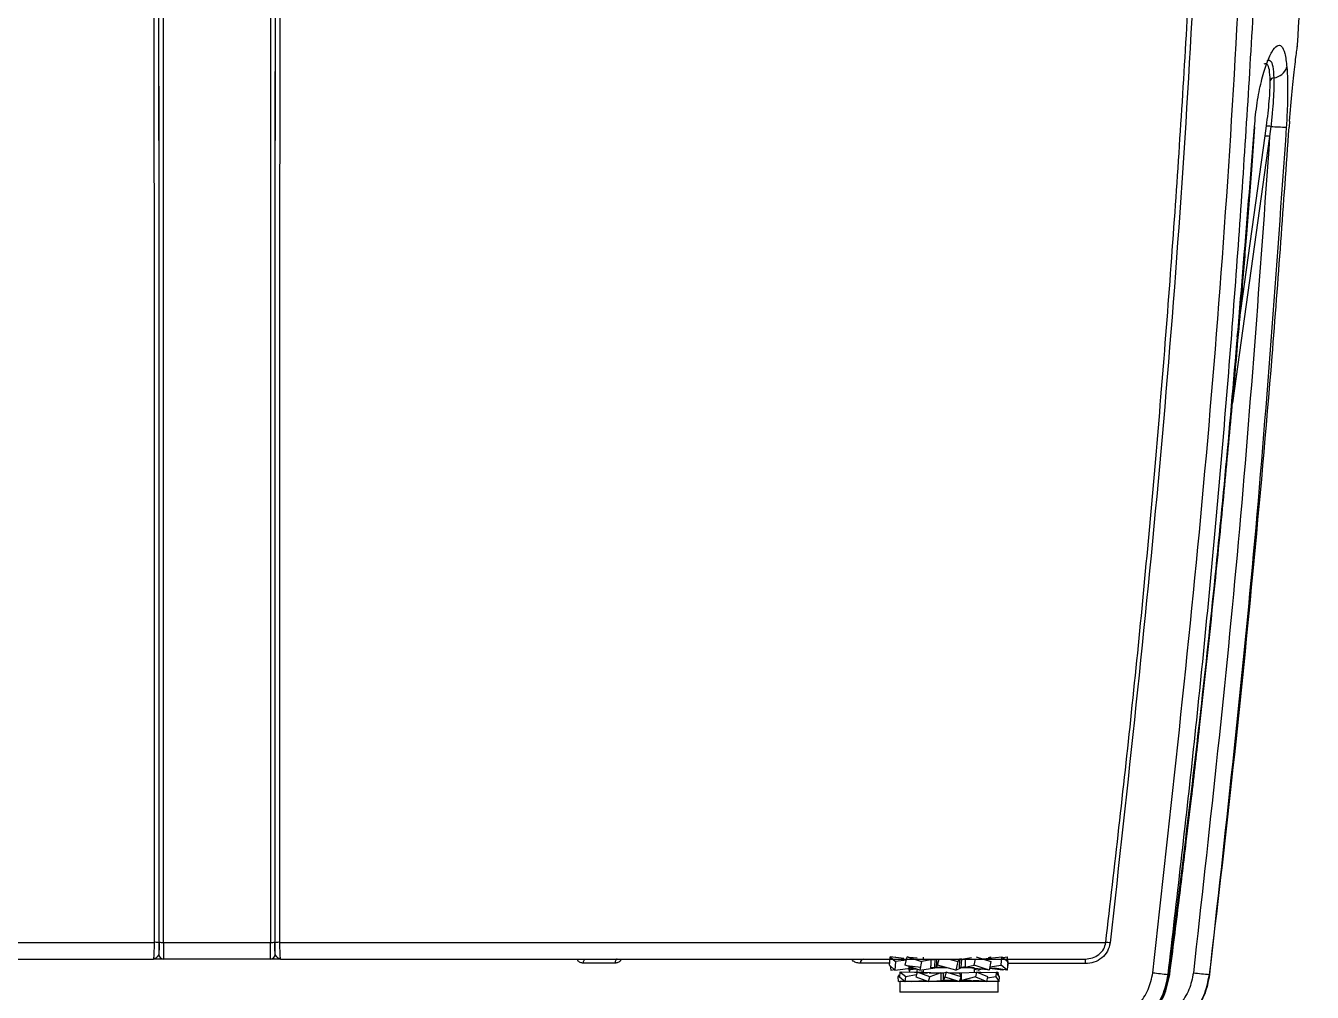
# Model space of a CAD drawing. Extents: x 17.1 to 113.1, y 3.8 to 84.5.
# Drawn here: x 53.663 to 57.763, y 7.192 to 10.272 of the extents above; entities that cross this region are included whole.
import ezdxf

# ---------------------------------------------------------------- set-up
doc = ezdxf.new("R2010")
doc.units = 0
doc.header["$MEASUREMENT"] = 0
doc.layers.add('OBJECT', color=7, linetype='CONTINUOUS')

msp = doc.modelspace()

# ---------------------------------------------------------------- linework, layer by layer
at = {"layer": 'OBJECT'}
for p, q in [((57.6899, 9.9676), (57.6887, 9.9489)), ((57.5689, 9.8273), (57.5781, 9.9501)), ((57.5707, 9.8269), (57.5799, 9.9496)), ((57.6121, 9.921), (57.6166, 9.953)), ((57.6305, 9.9512), (57.6266, 9.9192)), ((57.6266, 9.9192), (57.5083, 9.07)), ((57.523, 9.2807), (57.6121, 9.921)), ((51.4432, 7.3506), (54.0728, 7.3506)), ((54.1019, 7.3506), (54.4425, 7.3506)), ((54.4716, 7.3506), (57.1047, 7.3506)), ((54.0732, 7.2992), (54.07, 7.2976)), ((54.07, 7.2976), (54.0707, 7.299)), ((54.0865, 7.3126), (54.0867, 7.3126)), ((54.4578, 7.3126), (54.4579, 7.3126)), ((54.4744, 7.2976), (54.4712, 7.2992)), ((54.4738, 7.299), (54.4744, 7.2976)), ((56.4157, 7.2779), (56.4178, 7.3049)), ((56.4178, 7.3049), (56.4347, 7.2894)), ((56.4607, 7.299), (56.4178, 7.3049)), ((56.4357, 7.3049), (56.4332, 7.3028)), ((56.4655, 7.2779), (56.4713, 7.3049)), ((56.4713, 7.3049), (56.5175, 7.2894)), ((56.4785, 7.3028), (56.4713, 7.3049)), ((56.5035, 7.3001), (56.4785, 7.3028)), ((56.5226, 7.3036), (56.5226, 7.2982)), ((56.6448, 7.2976), (56.6761, 7.3025)), ((56.6911, 7.3049), (56.7386, 7.2894)), ((56.713, 7.2977), (56.7735, 7.3049)), ((56.7307, 7.3028), (56.7379, 7.3049)), ((56.7388, 7.3008), (56.7379, 7.3049)), ((56.7711, 7.2779), (56.7735, 7.3049)), ((56.7735, 7.3049), (56.7925, 7.2894)), ((56.7761, 7.3028), (56.7914, 7.3049)), ((56.7935, 7.2779), (56.7914, 7.3049)), ((54.1017, 7.2976), (54.1015, 7.2976)), ((54.4428, 7.2976), (54.1017, 7.2976)), ((54.4429, 7.2976), (54.4428, 7.2976)), ((55.5403, 7.2844), (55.4398, 7.2844)), ((56.4172, 7.2844), (56.3214, 7.2844)), ((56.4326, 7.2623), (56.4157, 7.2779)), ((56.4179, 7.2758), (56.4191, 7.2623)), ((56.4191, 7.2623), (56.4308, 7.264)), ((56.4347, 7.2894), (56.4326, 7.2623)), ((56.4326, 7.2623), (56.4911, 7.2693)), ((56.469, 7.2941), (56.4347, 7.2894)), ((56.5117, 7.2623), (56.4655, 7.2779)), ((56.5156, 7.271), (56.4705, 7.2763)), ((56.4754, 7.2674), (56.4765, 7.2623)), ((56.4765, 7.2623), (56.4944, 7.2682)), ((56.4785, 7.2696), (56.4784, 7.2735)), ((56.4795, 7.2552), (56.481, 7.267)), ((56.4821, 7.2642), (56.5003, 7.2662)), ((56.5034, 7.2665), (56.5023, 7.2583)), ((56.5175, 7.2894), (56.5117, 7.2623)), ((56.5117, 7.2623), (56.5596, 7.2696)), ((56.5478, 7.2953), (56.5175, 7.2894)), ((56.5226, 7.264), (56.5226, 7.2547)), ((56.5599, 7.2969), (56.5582, 7.2703)), ((56.5639, 7.2719), (56.5684, 7.2779)), ((56.5661, 7.2703), (56.566, 7.2696)), ((56.5992, 7.2696), (56.566, 7.2696)), ((56.5684, 7.2779), (56.5737, 7.2976)), ((56.6264, 7.2623), (56.5684, 7.2779)), ((56.6058, 7.2968), (56.6336, 7.2894)), ((56.6336, 7.2894), (56.6264, 7.2623)), ((56.6264, 7.2623), (56.6422, 7.2696)), ((56.6398, 7.2953), (56.6336, 7.2894)), ((56.6442, 7.2703), (56.646, 7.2969)), ((56.651, 7.2703), (56.651, 7.2696)), ((56.6847, 7.2696), (56.651, 7.2696)), ((56.6561, 7.2719), (56.6852, 7.2779)), ((56.6775, 7.2696), (56.6868, 7.2686)), ((56.6852, 7.2779), (56.6895, 7.2976)), ((56.7327, 7.2623), (56.6852, 7.2779)), ((56.6866, 7.2558), (56.6866, 7.2696)), ((56.6975, 7.2623), (56.6866, 7.264)), ((56.6868, 7.2686), (56.7271, 7.2642)), ((56.6975, 7.2623), (56.7148, 7.2682)), ((56.7163, 7.2967), (56.7163, 7.2969)), ((56.7327, 7.2623), (56.7271, 7.2642)), ((56.7386, 7.2894), (56.7327, 7.2623)), ((56.7766, 7.2623), (56.7338, 7.2674)), ((56.7342, 7.2691), (56.7497, 7.268)), ((56.735, 7.2728), (56.7711, 7.2779)), ((56.7901, 7.2623), (56.7497, 7.268)), ((56.7901, 7.2623), (56.7711, 7.2779)), ((56.7766, 7.2623), (56.7784, 7.264)), ((56.7925, 7.2894), (56.7901, 7.2623)), ((56.7913, 7.2758), (56.7935, 7.2779)), ((56.7914, 7.2776), (56.7935, 7.2779)), ((57.0392, 7.2828), (56.7931, 7.2828)), ((56.4429, 7.2404), (56.4476, 7.2471)), ((56.4469, 7.2412), (56.4429, 7.2404)), ((56.444, 7.2256), (56.4429, 7.2404)), ((56.444, 7.2256), (56.464, 7.2265)), ((56.4487, 7.256), (56.4469, 7.2412)), ((56.4469, 7.2412), (56.4651, 7.2256)), ((56.4481, 7.2256), (56.4481, 7.1916)), ((56.7611, 7.2256), (56.4481, 7.2256)), ((56.467, 7.2404), (56.4487, 7.256)), ((56.4947, 7.2543), (56.4487, 7.256)), ((56.4537, 7.2559), (56.4539, 7.256)), ((56.5027, 7.2544), (56.4539, 7.256)), ((56.4651, 7.2256), (56.467, 7.2404)), ((56.4651, 7.2256), (56.5312, 7.2287)), ((56.5007, 7.2474), (56.467, 7.2404)), ((56.4842, 7.2256), (56.484, 7.2265)), ((56.4842, 7.2256), (56.5194, 7.2281)), ((56.5026, 7.2541), (56.4947, 7.2543)), ((56.5031, 7.256), (56.499, 7.2412)), ((56.499, 7.2412), (56.5395, 7.2256)), ((56.5437, 7.2404), (56.5031, 7.256)), ((56.525, 7.2545), (56.5031, 7.256)), ((56.5109, 7.2537), (56.5116, 7.2537)), ((56.5126, 7.2277), (56.5226, 7.228)), ((56.5129, 7.2537), (56.5363, 7.2537)), ((56.5147, 7.2552), (56.5166, 7.256)), ((56.5226, 7.2558), (56.5166, 7.256)), ((56.5226, 7.2283), (56.5226, 7.2256)), ((56.5472, 7.2538), (56.525, 7.2545)), ((56.5308, 7.2289), (56.5308, 7.2287)), ((56.5395, 7.2256), (56.5437, 7.2404)), ((56.5395, 7.2256), (56.5791, 7.2287)), ((56.5418, 7.2537), (56.587, 7.2537)), ((56.5789, 7.2536), (56.5437, 7.2404)), ((56.5789, 7.2287), (56.6269, 7.2287)), ((56.587, 7.2537), (56.5963, 7.256)), ((56.5914, 7.2412), (56.587, 7.2288)), ((56.5963, 7.256), (56.5914, 7.2412)), ((56.5914, 7.2412), (56.6388, 7.2256)), ((56.6437, 7.2404), (56.5963, 7.256)), ((56.6034, 7.2537), (56.6445, 7.2537)), ((56.627, 7.2287), (56.6317, 7.2279)), ((56.6368, 7.2536), (56.6437, 7.2404)), ((56.6388, 7.2256), (56.6437, 7.2404)), ((56.6398, 7.2287), (56.6762, 7.2287)), ((56.6443, 7.2537), (56.6926, 7.256)), ((56.6889, 7.2412), (56.6445, 7.2288)), ((56.6725, 7.2286), (56.6966, 7.2277)), ((56.6824, 7.2287), (56.6981, 7.2287)), ((56.6866, 7.2256), (56.6866, 7.2287)), ((56.6926, 7.256), (56.6889, 7.2412)), ((56.6889, 7.2412), (56.725, 7.2256)), ((56.7287, 7.2404), (56.6926, 7.256)), ((56.6945, 7.2552), (56.7061, 7.256)), ((56.6956, 7.2287), (56.7003, 7.2286)), ((56.725, 7.2256), (56.6966, 7.2277)), ((56.6972, 7.2541), (56.7554, 7.256)), ((56.7061, 7.256), (56.7065, 7.2544)), ((56.725, 7.2256), (56.7287, 7.2404)), ((56.7441, 7.2256), (56.7252, 7.2265)), ((56.7652, 7.2256), (56.7254, 7.2274)), ((56.7542, 7.2412), (56.7277, 7.2363)), ((56.7452, 7.2265), (56.7441, 7.2256)), ((56.7554, 7.256), (56.7542, 7.2412)), ((56.7542, 7.2412), (56.7652, 7.2256)), ((56.7663, 7.2404), (56.7554, 7.256)), ((56.7555, 7.2559), (56.7605, 7.256)), ((56.7605, 7.256), (56.7616, 7.2471)), ((56.7611, 7.1916), (56.7611, 7.2256)), ((56.7652, 7.2256), (56.7663, 7.2404)), ((57.3031, 7.2484), (57.3061, 7.2484)), ((57.4354, 7.2484), (57.4346, 7.2484)), ((56.7611, 7.1916), (56.4481, 7.1916))]:
    msp.add_line(p, q, dxfattribs=at)
at = {"layer": 'OBJECT', "flags": 128}
for points in [[(57.6899, 9.9676), (57.6898, 9.9668), (57.6897, 9.9667)], [(57.5781, 9.9501), (57.5798, 9.9498), (57.5799, 9.9496)], [(57.6885, 9.9487), (57.6886, 9.9487), (57.6887, 9.9489)], [(57.5689, 9.8273), (57.5706, 9.827), (57.5707, 9.8269)], [(55.4398, 7.2844), (55.44, 7.2871), (55.4405, 7.2896), (55.4412, 7.2919), (55.4421, 7.2939), (55.4432, 7.2955), (55.4443, 7.2966), (55.4456, 7.2974), (55.4469, 7.2976)], [(55.548, 7.2976), (55.5466, 7.2974), (55.5453, 7.2966), (55.544, 7.2955), (55.5428, 7.2939), (55.5419, 7.2919), (55.5411, 7.2896), (55.5406, 7.2871), (55.5403, 7.2844)], [(56.5789, 7.2536), (56.5789, 7.2474), (56.5789, 7.2411), (56.5789, 7.2287)], [(56.587, 7.2288), (56.587, 7.235), (56.587, 7.2413), (56.587, 7.2537)], [(56.6445, 7.2288), (56.6445, 7.235), (56.6445, 7.2413), (56.6445, 7.2537)], [(57.3061, 7.2484), (57.3083, 7.2479), (57.3083, 7.2478)], [(57.4354, 7.2484), (57.4353, 7.2483), (57.4351, 7.2483)]]:
    msp.add_lwpolyline(points, dxfattribs=at)
at = {"layer": 'OBJECT'}
for centre, radius, start, end in [((7.1462, 13.2376), 50.66, 356.57471, 357.62076), ((57.635, 10.1547), 0.0486, 275.9552, 343.2355), ((57.6411, 10.0927), 0.0137, 94.3558, 158.4822), ((57.5758, 9.579), 0.3762, 81.632, 83.7724), ((57.7008, 10.8971), 0.9485, 265.7521, 268.7342), ((57.5793, 9.6013), 0.3214, 81.5371, 84.138), ((54.076, 7.318), 0.0328, 70.6204, 95.4957), ((54.0987, 7.3837), 0.0333, 250.746, 275.5288), ((54.4458, 7.3837), 0.0333, 264.4712, 289.254), ((54.4685, 7.318), 0.0328, 84.5043, 109.3796), ((57.0494, 6.7893), 0.564, 82.9657, 84.3734), ((54.1015, 7.3126), 0.015, 180.1366, 269.9883), ((54.1017, 7.3126), 0.015, 180.1364, 269.9884), ((54.4428, 7.3126), 0.015, 270.0116, 359.8636), ((54.4429, 7.3126), 0.015, 270.0117, 359.8634), ((56.335, 7.284), 0.0136, 94.6017, 178.2927), ((57.2501, 7.2865), 0.2109, 176.9762, 180.9937), ((57.4866, 9.1117), 1.8723, 262.871, 264.3733), ((57.5169, 8.2889), 1.0437, 262.6654, 265.4775)]:
    msp.add_arc(centre, radius, start, end, dxfattribs=at)
for points, knots in [([(54.0728, 7.3506), (54.0729, 7.5832), (54.0731, 8.0561), (54.0731, 8.7786), (54.0728, 9.5256), (54.0721, 10.275), (54.0713, 11.0202), (54.0702, 11.7368), (54.0692, 12.2104), (54.0687, 12.4391)], [0, 0, 0, 0, 0.137615, 0.279872, 0.42677, 0.578311, 0.72145, 0.865533, 1, 1, 1, 1]), ([(54.0827, 12.4343), (54.0832, 12.2102), (54.0848, 11.4943), (54.0863, 10.2876), (54.0873, 8.8156), (54.087, 7.8378), (54.0868, 7.3489)], [0, 0, 0, 0, 0.131845, 0.421274, 0.710667, 1, 1, 1, 1]), ([(54.0877, 7.3524), (54.0879, 7.7874), (54.0882, 8.6574), (54.0875, 9.9667), (54.0861, 11.2257), (54.0844, 12.0486), (54.0837, 12.4339)], [0, 0, 0, 0, 0.257671, 0.51538, 0.773064, 1, 1, 1, 1]), ([(54.4608, 12.4354), (54.46, 12.0496), (54.4584, 11.2262), (54.457, 9.9667), (54.4563, 8.6574), (54.4566, 7.7874), (54.4567, 7.3524)], [0, 0, 0, 0, 0.227164, 0.484774, 0.742404, 1, 1, 1, 1]), ([(54.4576, 7.3489), (54.4575, 7.8379), (54.4571, 8.8158), (54.4582, 10.2879), (54.4597, 11.495), (54.4613, 12.2113), (54.4618, 12.4358)], [0, 0, 0, 0, 0.289276, 0.578616, 0.867921, 1, 1, 1, 1]), ([(54.4757, 12.4412), (54.4757, 12.423), (54.475, 12.1233), (54.474, 11.5443), (54.4728, 10.6969), (54.4719, 9.8431), (54.4714, 8.9915), (54.4713, 8.1599), (54.4715, 7.617), (54.4716, 7.3506)], [0, 0, 0, 0, 0.010682, 0.176176, 0.340439, 0.509206, 0.67886, 0.842458, 1, 1, 1, 1]), ([(57.1047, 7.3506), (57.1328, 7.5946), (57.1901, 8.0914), (57.2622, 8.8516), (57.3232, 9.6183), (57.3713, 10.386), (57.4079, 11.1487), (57.4219, 11.6607), (57.429, 11.9184)], [0, 0, 0, 0, 0.160827, 0.327495, 0.500007, 0.664527, 0.83119, 1, 1, 1, 1]), ([(57.4429, 11.9182), (57.4265, 11.4093), (57.3935, 10.3911), (57.2854, 8.867), (57.1741, 7.8548), (57.1185, 7.3491)], [0, 0, 0, 0, 0.3333562, 0.6669607, 1, 1, 1, 1]), ([(57.2543, 7.2539), (57.3116, 7.7702), (57.4264, 8.8035), (57.5379, 10.3594), (57.5719, 11.3988), (57.5889, 11.9183)], [0, 0, 0, 0, 0.333112, 0.666662, 1, 1, 1, 1]), ([(57.3031, 7.2484), (57.331, 7.4876), (57.3877, 7.9743), (57.4599, 8.7181), (57.5215, 9.468), (57.5709, 10.2187), (57.6094, 10.9651), (57.6252, 11.4663), (57.6332, 11.7184)], [0, 0, 0, 0, 0.1611428, 0.3277987, 0.4999716, 0.6645325, 0.8312073, 1, 1, 1, 1]), ([(54.1019, 7.3506), (54.102, 7.5885), (54.1022, 8.0724), (54.1022, 8.812), (54.1019, 9.567), (54.1013, 10.3231), (54.1006, 10.9422), (54.1, 11.3079), (54.0998, 11.4259)], [0, 0, 0, 0, 0.175659, 0.357361, 0.545105, 0.731477, 0.913331, 1, 1, 1, 1]), ([(54.4446, 11.4065), (54.4443, 11.2122), (54.4436, 10.7302), (54.4428, 9.9467), (54.4423, 9.0673), (54.4422, 8.1969), (54.4424, 7.629), (54.4425, 7.3506)], [0, 0, 0, 0, 0.14335, 0.355591, 0.578663, 0.793465, 1, 1, 1, 1]), ([(57.5781, 9.9501), (57.5807, 9.9759), (57.5858, 10.0274), (57.5999, 10.0963), (57.6165, 10.1523), (57.6342, 10.1915), (57.6509, 10.2114), (57.6651, 10.2098), (57.6759, 10.1877), (57.6797, 10.1563), (57.6816, 10.1406)], [0, 0, 0, 0, 0.125399, 0.250033, 0.374938, 0.500007, 0.625107, 0.75017, 0.875155, 1, 1, 1, 1]), ([(57.6899, 9.9676), (57.6926, 10.0004), (57.6979, 10.066), (57.707, 10.1455), (57.7142, 10.2003), (57.7152, 10.2073), (57.7157, 10.2108)], [0, 0, 0, 0, 0.250566, 0.500351, 0.750175, 1, 1, 1, 1]), ([(57.7147, 10.2033), (57.7147, 10.2034), (57.7154, 10.2059), (57.7156, 10.2084), (57.7157, 10.2108)], [0, 0, 0, 0, 0.057009, 1, 1, 1, 1]), ([(57.6284, 10.0977), (57.6278, 10.1099), (57.6266, 10.1342), (57.6196, 10.1524), (57.612, 10.1507), (57.6082, 10.1499)], [0, 0, 0, 0, 0.3333742, 0.6666616, 1, 1, 1, 1]), ([(57.6193, 10.1617), (57.6226, 10.1623), (57.63, 10.1638), (57.6374, 10.1451), (57.6392, 10.1193), (57.6401, 10.1063)], [0, 0, 0, 0, 0.296047, 0.647644, 1, 1, 1, 1]), ([(57.6816, 10.1406), (57.6824, 10.1277), (57.6841, 10.1019), (57.6842, 10.0543), (57.6829, 10.0029), (57.6809, 9.9669), (57.6798, 9.9489)], [0, 0, 0, 0, 0.251427, 0.50031, 0.75055, 1, 1, 1, 1]), ([(57.6166, 9.953), (57.6184, 9.9665), (57.6219, 9.9934), (57.6257, 10.032), (57.6282, 10.068), (57.6283, 10.0878), (57.6284, 10.0977)], [0, 0, 0, 0, 0.249686, 0.500038, 0.748854, 1, 1, 1, 1]), ([(57.6401, 10.1063), (57.6402, 10.0957), (57.6405, 10.0747), (57.6386, 10.0361), (57.6354, 9.9947), (57.6322, 9.9657), (57.6305, 9.9512)], [0, 0, 0, 0, 0.2510338, 0.4998421, 0.7502371, 1, 1, 1, 1]), ([(57.6798, 9.9489), (57.6478, 9.4949), (57.5843, 8.5931), (57.4843, 7.6946), (57.4346, 7.2484)], [0, 0, 0, 0, 0.50338, 1, 1, 1, 1]), ([(57.4354, 7.2484), (57.4596, 7.4546), (57.5095, 7.8792), (57.5758, 8.5356), (57.6378, 9.2295), (57.6714, 9.705), (57.6887, 9.9489)], [0, 0, 0, 0, 0.22962, 0.472827, 0.72962, 1, 1, 1, 1]), ([(57.6266, 9.9192), (57.595, 9.4742), (57.5318, 8.5841), (57.433, 7.6972), (57.3836, 7.2537)], [0, 0, 0, 0, 0.499931, 1, 1, 1, 1]), ([(57.3061, 7.2484), (57.3397, 7.5186), (57.4088, 8.0746), (57.4973, 8.9343), (57.5446, 9.5244), (57.5689, 9.8273)], [0, 0, 0, 0, 0.315, 0.648332, 1, 1, 1, 1]), ([(57.3083, 7.2478), (57.3184, 7.3264), (57.3364, 7.4675), (57.3593, 7.6549), (57.3767, 7.8009), (57.3907, 7.9223), (57.4167, 8.1506), (57.4477, 8.4396), (57.4817, 8.7811), (57.502, 8.9988), (57.5163, 9.1588), (57.5269, 9.2795), (57.5398, 9.4328), (57.5549, 9.6189), (57.5651, 9.7539), (57.5707, 9.8269)], [0, 0, 0, 0, 0.091692, 0.164516, 0.21848, 0.261782, 0.305976, 0.484374, 0.598107, 0.703048, 0.737316, 0.783986, 0.843321, 0.915325, 1, 1, 1, 1]), ([(54.0707, 7.299), (54.0708, 7.3001), (54.0713, 7.3028), (54.0721, 7.3126), (54.0726, 7.3294), (54.0728, 7.3437), (54.0728, 7.3506)], [0, 0, 0, 0, 0.1567066, 0.4132599, 0.7142997, 1, 1, 1, 1]), ([(54.0868, 7.3489), (54.0868, 7.3424), (54.0868, 7.3293), (54.0866, 7.3182), (54.0865, 7.3126)], [0, 0, 0, 0, 0.498255, 1, 1, 1, 1]), ([(54.0877, 7.3524), (54.0877, 7.347), (54.0877, 7.3363), (54.0874, 7.3233), (54.0871, 7.3143), (54.0868, 7.3132), (54.0867, 7.3126)], [0, 0, 0, 0, 0.2504251, 0.5000441, 0.749984, 1, 1, 1, 1]), ([(54.1019, 7.3506), (54.1019, 7.3437), (54.1019, 7.3294), (54.1019, 7.3126), (54.1018, 7.3031), (54.1017, 7.2984), (54.1017, 7.2979), (54.1017, 7.2976)], [0, 0, 0, 0, 0.242989, 0.499425, 0.715907, 0.849596, 1, 1, 1, 1]), ([(54.4428, 7.2976), (54.4428, 7.2979), (54.4427, 7.2984), (54.4427, 7.3031), (54.4426, 7.3126), (54.4425, 7.3294), (54.4425, 7.3437), (54.4425, 7.3506)], [0, 0, 0, 0, 0.150459, 0.284203, 0.500792, 0.757103, 1, 1, 1, 1]), ([(54.4578, 7.3126), (54.4576, 7.3132), (54.4574, 7.3143), (54.457, 7.3233), (54.4568, 7.3363), (54.4567, 7.347), (54.4567, 7.3524)], [0, 0, 0, 0, 0.2505042, 0.50008, 0.7500058, 1, 1, 1, 1]), ([(54.4579, 7.3126), (54.4578, 7.3181), (54.4577, 7.3293), (54.4576, 7.3424), (54.4576, 7.3489)], [0, 0, 0, 0, 0.498583, 1, 1, 1, 1]), ([(54.4716, 7.3506), (54.4717, 7.3437), (54.4718, 7.3294), (54.4724, 7.3126), (54.4731, 7.3028), (54.4736, 7.3001), (54.4738, 7.299)], [0, 0, 0, 0, 0.285732, 0.58684, 0.843317, 1, 1, 1, 1]), ([(57.1185, 7.3491), (57.1163, 7.3399), (57.1118, 7.3214), (57.0925, 7.2998), (57.0675, 7.2855), (57.0486, 7.2837), (57.0392, 7.2828)], [0, 0, 0, 0, 0.249711, 0.499494, 0.749374, 1, 1, 1, 1]), ([(57.0394, 7.2976), (57.0471, 7.2983), (57.0624, 7.2997), (57.0832, 7.311), (57.0993, 7.3284), (57.103, 7.3434), (57.1047, 7.3506)], [0, 0, 0, 0, 0.2507602, 0.5007351, 0.7604517, 1, 1, 1, 1]), ([(54.0865, 7.3126), (54.085, 7.309), (54.082, 7.3022), (54.076, 7.3002), (54.0732, 7.2992)], [0, 0, 0, 0, 0.533518, 1, 1, 1, 1]), ([(54.4712, 7.2992), (54.4684, 7.3002), (54.4624, 7.3022), (54.4595, 7.309), (54.4579, 7.3126)], [0, 0, 0, 0, 0.466878, 1, 1, 1, 1]), ([(51.5105, 7.2976), (51.5443, 7.2976), (51.6125, 7.2976), (51.745, 7.2976), (51.9006, 7.2976), (52.0808, 7.2976), (52.2836, 7.2976), (52.5061, 7.2976), (52.7455, 7.2976), (52.9986, 7.2976), (53.2609, 7.2976), (53.5289, 7.2976), (53.7986, 7.2976), (53.98, 7.2976), (54.07, 7.2976)], [0, 0, 0, 0, 0.080321, 0.16194, 0.244772, 0.329378, 0.414487, 0.5, 0.585518, 0.670628, 0.755228, 0.838065, 0.919682, 1, 1, 1, 1]), ([(54.1015, 7.2976), (54.1009, 7.2976), (54.0994, 7.2976), (54.0888, 7.2976), (54.0774, 7.2976), (54.07, 7.2976)], [0, 0, 0, 0, 0.23323, 0.49919, 1, 1, 1, 1]), ([(54.4744, 7.2976), (54.467, 7.2976), (54.4557, 7.2976), (54.445, 7.2976), (54.4436, 7.2976), (54.4429, 7.2976)], [0, 0, 0, 0, 0.5008141, 0.7666529, 1, 1, 1, 1]), ([(54.4744, 7.2976), (54.5648, 7.2976), (54.7471, 7.2976), (55.018, 7.2976), (55.2871, 7.2976), (55.5505, 7.2976), (55.8046, 7.2976), (56.0448, 7.2976), (56.2678, 7.2976), (56.4709, 7.2976), (56.6511, 7.2976), (56.8065, 7.2976), (56.9383, 7.2976), (57.0059, 7.2976), (57.0394, 7.2976)], [0, 0, 0, 0, 0.080292, 0.161895, 0.244722, 0.329339, 0.414466, 0.5, 0.585539, 0.670666, 0.755278, 0.83811, 0.919711, 1, 1, 1, 1]), ([(55.4398, 7.2844), (55.4364, 7.2849), (55.4298, 7.2858), (55.4225, 7.2911), (55.4202, 7.296), (55.4194, 7.2976)], [0, 0, 0, 0, 0.402364, 0.80444, 1, 1, 1, 1]), ([(55.5615, 7.2976), (55.5606, 7.296), (55.5578, 7.2912), (55.5501, 7.2859), (55.5436, 7.2849), (55.5403, 7.2844)], [0, 0, 0, 0, 0.195052, 0.596532, 1, 1, 1, 1]), ([(56.3214, 7.2844), (56.317, 7.2849), (56.3087, 7.2859), (56.2993, 7.2904), (56.2957, 7.2963), (56.2949, 7.2976)], [0, 0, 0, 0, 0.463253, 0.878216, 1, 1, 1, 1]), ([(56.4899, 7.2696), (56.4882, 7.2696), (56.4846, 7.2696), (56.4806, 7.2696), (56.4785, 7.2696)], [0, 0, 0, 0, 0.481855, 1, 1, 1, 1]), ([(56.5475, 7.2696), (56.5475, 7.27), (56.5475, 7.2729), (56.5476, 7.2784), (56.5477, 7.2862), (56.5478, 7.2917), (56.5478, 7.2948), (56.5478, 7.2953), (56.5478, 7.2953)], [0, 0, 0, 0, 0.041822, 0.342511, 0.643232, 0.943977, 0.999906, 1, 1, 1, 1]), ([(56.566, 7.2696), (56.5638, 7.2696), (56.5594, 7.2696), (56.5527, 7.2696), (56.5492, 7.2696), (56.5475, 7.2696)], [0, 0, 0, 0, 0.343433, 0.686882, 1, 1, 1, 1]), ([(56.5478, 7.2953), (56.5494, 7.2956), (56.5529, 7.2962), (56.5575, 7.2967), (56.5599, 7.2969)], [0, 0, 0, 0, 0.455707, 1, 1, 1, 1]), ([(56.5533, 7.297), (56.5544, 7.297), (56.5568, 7.297), (56.5588, 7.2969), (56.5599, 7.2969)], [0, 0, 0, 0, 0.436076, 1, 1, 1, 1]), ([(56.5639, 7.2719), (56.5635, 7.2716), (56.5626, 7.271), (56.5596, 7.2706), (56.5582, 7.2703)], [0, 0, 0, 0, 0.501807, 1, 1, 1, 1]), ([(56.5582, 7.2703), (56.5604, 7.2703), (56.5631, 7.2702), (56.5657, 7.2703), (56.5661, 7.2703)], [0, 0, 0, 0, 0.836421, 1, 1, 1, 1]), ([(56.5655, 7.2976), (56.5654, 7.2954), (56.5651, 7.2906), (56.5647, 7.2833), (56.5643, 7.277), (56.564, 7.2732), (56.5639, 7.2719), (56.5639, 7.2719)], [0, 0, 0, 0, 0.259793, 0.560516, 0.850791, 0.999909, 1, 1, 1, 1]), ([(56.5986, 7.2698), (56.5935, 7.27), (56.5824, 7.2703), (56.5717, 7.2703), (56.5661, 7.2703)], [0, 0, 0, 0, 0.469631, 1, 1, 1, 1]), ([(56.6028, 7.2975), (56.6088, 7.2973), (56.6207, 7.2969), (56.6324, 7.2969), (56.6381, 7.297)], [0, 0, 0, 0, 0.507762, 1, 1, 1, 1]), ([(56.646, 7.2969), (56.6438, 7.297), (56.6411, 7.297), (56.6385, 7.297), (56.6381, 7.297)], [0, 0, 0, 0, 0.836432, 1, 1, 1, 1]), ([(56.6383, 7.2696), (56.6384, 7.2718), (56.6386, 7.2766), (56.6391, 7.2839), (56.6394, 7.2902), (56.6397, 7.2941), (56.6398, 7.2953), (56.6398, 7.2953)], [0, 0, 0, 0, 0.259803, 0.560514, 0.8508, 0.999906, 1, 1, 1, 1]), ([(56.651, 7.2696), (56.6489, 7.2696), (56.6448, 7.2696), (56.6404, 7.2696), (56.6389, 7.2696), (56.6383, 7.2696)], [0, 0, 0, 0, 0.3434334, 0.6868642, 1, 1, 1, 1]), ([(56.6398, 7.2953), (56.6403, 7.2956), (56.6414, 7.2962), (56.6445, 7.2967), (56.646, 7.2969)], [0, 0, 0, 0, 0.501823, 1, 1, 1, 1]), ([(56.6561, 7.2719), (56.6545, 7.2717), (56.6512, 7.2711), (56.6467, 7.2706), (56.6442, 7.2703)], [0, 0, 0, 0, 0.455715, 1, 1, 1, 1]), ([(56.651, 7.2703), (56.6499, 7.2703), (56.6475, 7.2702), (56.6454, 7.2703), (56.6442, 7.2703)], [0, 0, 0, 0, 0.43606, 1, 1, 1, 1]), ([(56.6847, 7.2696), (56.679, 7.2699), (56.6683, 7.2703), (56.6565, 7.2703), (56.651, 7.2703)], [0, 0, 0, 0, 0.540791, 1, 1, 1, 1]), ([(56.6565, 7.2976), (56.6565, 7.2973), (56.6565, 7.2943), (56.6564, 7.2888), (56.6562, 7.2811), (56.6562, 7.2755), (56.6561, 7.2724), (56.6561, 7.2719), (56.6561, 7.2719)], [0, 0, 0, 0, 0.041823, 0.342499, 0.643221, 0.943978, 0.999906, 1, 1, 1, 1]), ([(56.7277, 7.2976), (56.7277, 7.2973), (56.7278, 7.2957), (56.7278, 7.2941), (56.7278, 7.2929)], [0, 0, 0, 0, 0.228001, 1, 1, 1, 1]), ([(56.5472, 7.2536), (56.5487, 7.2536), (56.5534, 7.2535), (56.5638, 7.2532), (56.5734, 7.2535), (56.5789, 7.2536)], [0, 0, 0, 0, 0.1580608, 0.5067585, 1, 1, 1, 1]), ([(56.6269, 7.2287), (56.6228, 7.2288), (56.6143, 7.2289), (56.6008, 7.2292), (56.5916, 7.2289), (56.587, 7.2288)], [0, 0, 0, 0, 0.311413, 0.651803, 1, 1, 1, 1]), ([(56.6037, 7.2536), (56.6049, 7.2535), (56.6102, 7.2535), (56.6215, 7.2532), (56.6312, 7.2535), (56.6368, 7.2536)], [0, 0, 0, 0, 0.103978, 0.475068, 1, 1, 1, 1]), ([(56.6725, 7.2288), (56.6709, 7.2288), (56.6661, 7.2289), (56.6568, 7.2292), (56.6486, 7.2289), (56.6445, 7.2288)], [0, 0, 0, 0, 0.207411, 0.599209, 1, 1, 1, 1]), ([(57.2098, 7.1529), (57.2209, 7.1681), (57.2432, 7.1984), (57.2506, 7.2353), (57.2543, 7.2539)], [0, 0, 0, 0, 0.4986893, 1, 1, 1, 1]), ([(57.2477, 7.1206), (57.2617, 7.1402), (57.2894, 7.1788), (57.2986, 7.2254), (57.3031, 7.2484)], [0, 0, 0, 0, 0.5068029, 1, 1, 1, 1]), ([(57.2502, 7.1206), (57.2643, 7.1403), (57.2921, 7.1789), (57.3015, 7.2255), (57.3061, 7.2484)], [0, 0, 0, 0, 0.509049, 1, 1, 1, 1]), ([(57.2512, 7.1197), (57.2654, 7.139), (57.2937, 7.1776), (57.3035, 7.2244), (57.3083, 7.2478)], [0, 0, 0, 0, 0.500101, 1, 1, 1, 1]), ([(57.3836, 7.2537), (57.3801, 7.2353), (57.373, 7.1986), (57.3516, 7.168), (57.3409, 7.1528)], [0, 0, 0, 0, 0.50155, 1, 1, 1, 1]), ([(57.3806, 7.1206), (57.3942, 7.1402), (57.4213, 7.1789), (57.4302, 7.2254), (57.4346, 7.2484)], [0, 0, 0, 0, 0.503406, 1, 1, 1, 1]), ([(57.4354, 7.2484), (57.431, 7.2257), (57.422, 7.1793), (57.395, 7.1405), (57.3811, 7.1206)], [0, 0, 0, 0, 0.488529, 1, 1, 1, 1])]:
    msp.add_open_spline(points, degree=3, knots=knots, dxfattribs=at)

doc.saveas('drawing.dxf')
